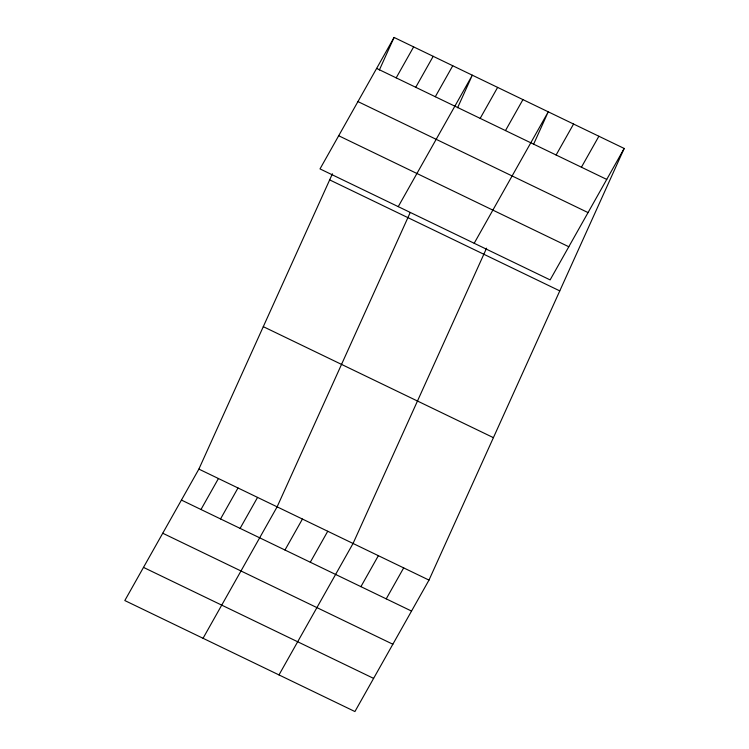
<?xml version="1.0" encoding="UTF-8"?>
<svg xmlns="http://www.w3.org/2000/svg" width="749" height="749" viewBox="0 0 749 749"><rect width="100%" height="100%" fill="white"/><g stroke="black" fill="none" stroke-linecap="round" stroke-linejoin="round"><path stroke-width="1.12" d="M624.189 148.452L550.122 279.901L320.01 168.9L394.077 37.45L624.189 148.452L428.99 580.101L354.923 711.55L124.811 600.548L198.878 469.099L332.425 173.787M379.35 70.013L394.077 37.45M410.199 212.547L277.121 506.839L203.045 638.288M457.592 107.753L472.319 75.19L398.243 206.64M486.597 248.162L353.06 543.465L278.984 674.924M533.531 144.379L548.249 111.816L474.183 243.275M396.184 77.859L413.635 46.887M415.742 87.296L433.194 56.315M200.985 509.507L218.436 478.527M435.3 96.733L452.752 65.753M220.543 518.945L238.004 487.964M240.101 528.382L257.562 497.402M480.175 118.379L497.626 87.399M505.481 130.588L522.942 99.608M284.976 550.019L302.427 519.048M310.292 562.237L327.744 531.256M556.114 155.006L573.565 124.034M581.421 167.214L598.882 136.243M360.915 586.654L378.367 555.674M386.222 598.863L403.683 567.882M376.625 68.431L606.737 179.423M357.938 101.583L588.049 212.585M338.688 135.747L568.8 246.749M329.663 179.891L559.775 290.893M263.292 326.658L493.404 437.65M198.878 469.099L428.99 580.101M181.427 500.07L411.538 611.072M162.739 533.232L392.851 644.234M143.49 567.396L373.601 678.388"/></g></svg>
